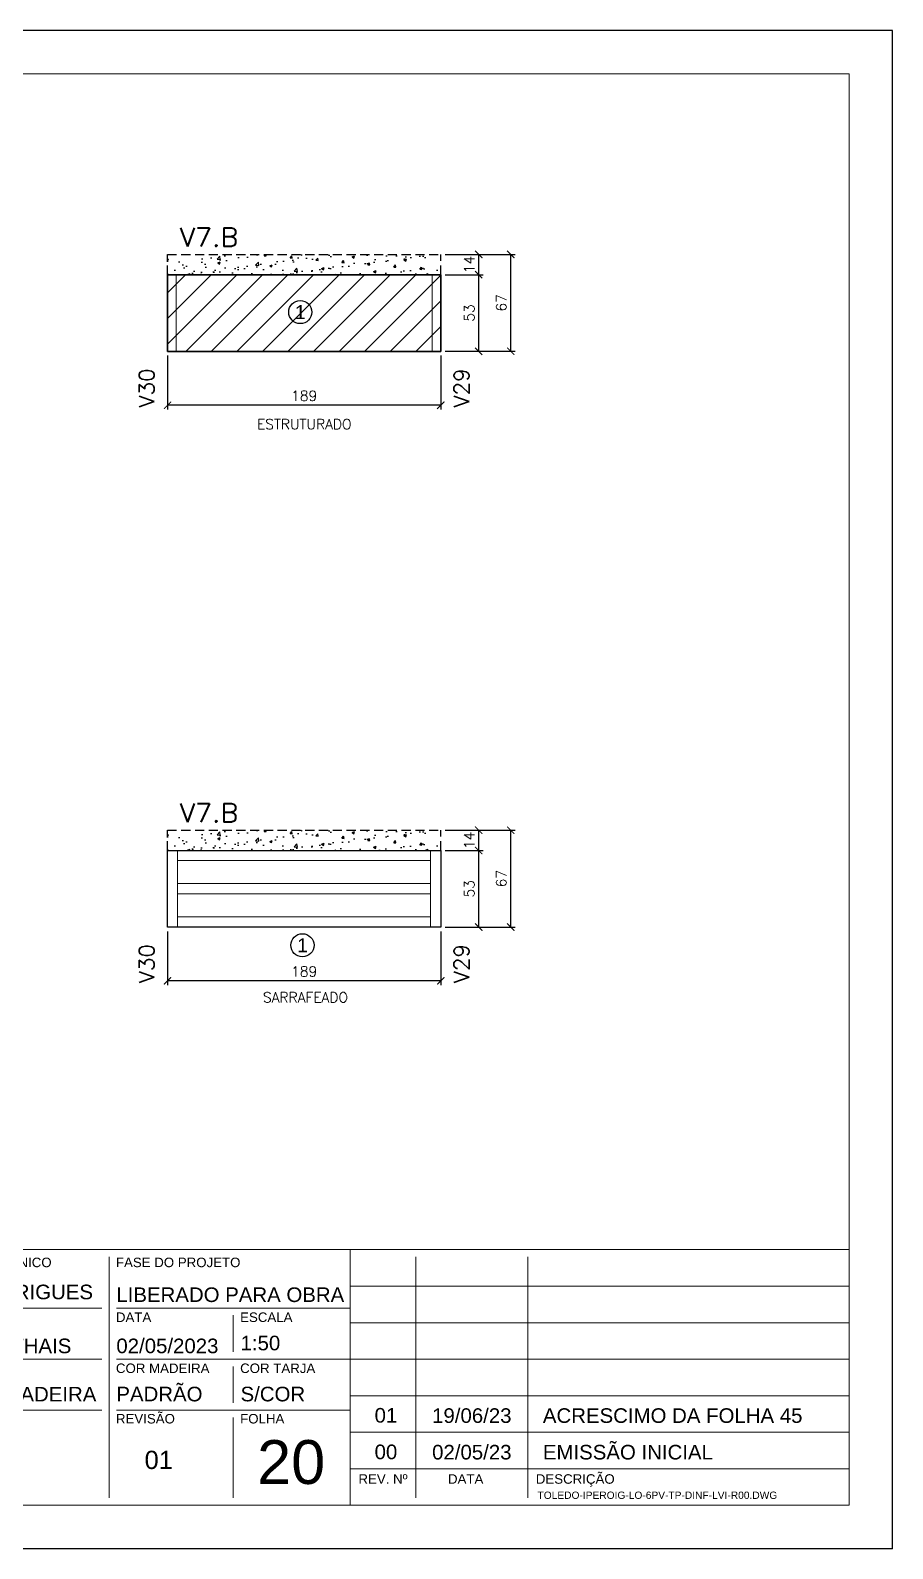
# Model space of a CAD drawing. Extents: x -23436 to 4767, y -4638 to 9755.
# Drawn here: x -19788 to -19191, y 2932 to 3982 of the extents above; entities that cross this region are included whole.
import ezdxf
from ezdxf.enums import TextEntityAlignment as Align

# ---------------------------------------------------------------- set-up
doc = ezdxf.new("R2010")
doc.units = 0
doc.header["$PDMODE"] = 2
doc.header["$PDSIZE"] = 10
doc.linetypes.add('HIDDEN', pattern=[9.525, 6.35, -3.175])
doc.layers.get('0').update_dxf_attribs({"lineweight": 13})
doc.layers.get('Defpoints').update_dxf_attribs({"lineweight": 13})
for name, color, linetype in [('Concreto', 250, 'HIDDEN'), ('Cota', 4, 'Continuous'), ('MB Logo', 255, 'Continuous'), ('Painéis', 200, 'Continuous'), ('Reaproveitamento', 251, 'Continuous'), ('Romaneio', 10, 'Continuous')]:
    doc.layers.add(name, color=color, linetype=linetype)
for name, color, linetype, lineweight in [('FOLHA MB', 7, 'Continuous', 13), ('N° Folha', 5, 'Continuous', 13), ('Sarr 2.2x7', 40, 'Continuous', 9), ('Texto Seção', 7, 'Continuous', 15)]:
    doc.layers.add(name, color=color, linetype=linetype, lineweight=lineweight)
doc.layers.add('Laje_Perimetro', color=7, linetype='Continuous', plot=False)
doc.styles.add('ARIAL', font='arial.ttf', dxfattribs={"oblique": 15, "height": 25})
doc.styles.add('MB_C01', font='arial.ttf', dxfattribs={"height": 1.3})
doc.styles.add('MB_C02', font='arial.ttf', dxfattribs={"height": 2})
doc.styles.add('MB_C03', font='arial.ttf', dxfattribs={"height": 2.5})
doc.styles.add('MB_C04', font='arial.ttf', dxfattribs={"height": 6})
doc.styles.add('MtXpl_Lucida_Sans_Un', font='l_10646.ttf')
doc.styles.add('REGUA-120', font='ROMANS.shx', dxfattribs={"height": 15})
doc.styles.add('ROMANS', font='romans.shx')
doc.dimstyles.new('Cota Paínel', dxfattribs={"dimtxt": 7, "dimasz": 5, "dimexe": 3, "dimexo": 3, "dimgap": 3, "dimtad": 1, "dimdec": 1, "dimzin": 12, "dimdsep": 46, "dimtxsty": 'ROMANS', "dimblk": 'ARCHTICK', "dimcen": 0, "dimclrd": 4, "dimclre": 4, "dimclrt": 1, "dimadec": 1, "dimazin": 3, "dimtfac": 1, "dimtdec": 1, "dimtmove": 0, "dimatfit": 3, "dimldrblk": 'OBLIQUE', "dimfxl": 1, "dimtolj": 1, "dimtzin": 12, "dimarcsym": 0})

# ---------------------------------------------------------------- blocks, each defined once
blk = doc.blocks.new('MB-NOVO')
at = {"layer": 'MB Logo', "linetype": 'Continuous'}
h = blk.add_hatch(color=256, dxfattribs=at)
h.dxf.hatch_style = 1
h.set_gradient(color1=(242, 132, 69), color2=(247, 180, 141), rotation=90, tint=1)
h.paths.add_polyline_path([(-18529.6, 10980.8), (-18475.7, 10980.8, 0.706757), (-18468.7, 11008, 0.681802), (-18476.7, 11034.9), (-18529.4, 11034.9, 0.243712), (-18530.2, 11034.5), (-18551.7, 11003.9), (-18573.3, 11034.5, 0.243712), (-18574.1, 11034.9), (-18586.5, 11034.9), (-18586.5, 10980.8), (-18573.9, 10980.8), (-18573.9, 11012.9), (-18551.7, 10981.5), (-18529.6, 11012.9)])
h.paths.add_polyline_path([(-18516.8, 11014.1), (-18516.8, 11022), (-18477.8, 11022, -0.414214), (-18475.8, 11020), (-18475.8, 11016.1, -0.414214), (-18477.8, 11014.1)], flags=16)
h.paths.add_polyline_path([(-18516.8, 11001.4), (-18476.8, 11001.4, -0.414214), (-18474.8, 10999.4), (-18474.8, 10995.5, -0.414214), (-18476.8, 10993.5), (-18516.8, 10993.5)], flags=16)
at = {"layer": 'MB Logo', "true_color": 0x262626}
h = blk.add_hatch(color=250, dxfattribs=at)
h.dxf.hatch_style = 1
h.paths.add_polyline_path([(-18537.3, 11033.3, 0.60809), (-18538.1, 11034.9), (-18565.3, 11034.9, 0.60809), (-18566.1, 11033.3), (-18552.5, 11014, 0.518202), (-18550.9, 11014)])
h = blk.add_hatch(color=250, dxfattribs=at)
h.dxf.hatch_style = 1
h.paths.add_polyline_path([(-18456.2, 11011.3), (-18456.2, 11024.6), (-18434.2, 11024.6), (-18434.2, 11034.9), (-18476.7, 11034.9, -0.681802), (-18468.7, 11008, -0.706757), (-18475.7, 10980.8), (-18456.2, 10980.8), (-18456.2, 11001.4), (-18437.8, 11001.4), (-18437.8, 11011.3)])
h = blk.add_hatch(color=250, dxfattribs=at)
h.dxf.hatch_style = 1
h.paths.add_polyline_path([(-18435.9, 11007.9, 1), (-18381.9, 11007.9, 1)])
edge = h.paths.add_edge_path(flags=16)
edge.add_ellipse((-18409, 11007.7), major_axis=(0, 16.8), ratio=0.916255, start_angle=0, end_angle=360)
h = blk.add_hatch(color=250, dxfattribs=at)
h.dxf.hatch_style = 1
h.paths.add_polyline_path([(-18357, 11034.9), (-18380.2, 11034.9), (-18380.2, 10980.8), (-18367.6, 10980.8), (-18367.6, 11000.7), (-18363.4, 11000.7, -0.195765), (-18360.9, 10998.9), (-18351.8, 10983.2, 0.261385), (-18347.5, 10980.8), (-18336.4, 10980.8), (-18347.5, 10999, 0.082429), (-18349.6, 11001.5), (-18351.9, 11003.4, 0.81838)])
h.paths.add_polyline_path([(-18360.8, 11009), (-18367.6, 11009), (-18367.6, 11025), (-18360.8, 11025, -0.92578)], flags=16)
h = blk.add_hatch(color=250, dxfattribs=at)
h.dxf.hatch_style = 1
h.paths.add_polyline_path([(-18286.6, 11015.9), (-18286.6, 10980.8), (-18275.8, 10980.8), (-18275.8, 11034.9), (-18286.6, 11034.9, 0.216647), (-18289.4, 11032.4), (-18305.5, 10999.8), (-18321.6, 11032.7, 0.199908), (-18324.3, 11034.9), (-18335.2, 11034.9), (-18335.2, 10980.8), (-18324.3, 10980.8), (-18324.3, 11015.9), (-18310.4, 10989.3, 0.279644), (-18306, 10986.6, 0.340986), (-18300.5, 10989.3)])
h = blk.add_hatch(color=250, dxfattribs=at)
h.dxf.hatch_style = 1
h.paths.add_polyline_path([(-18274.4, 10980.8), (-18265, 10980.8, 0.322517), (-18260.2, 10984.3), (-18257.3, 10993), (-18237.2, 10993), (-18234.3, 10984.3, 0.322517), (-18229.5, 10980.8), (-18220.3, 10980.8), (-18241.2, 11034.9), (-18253.4, 11034.9)])
h.paths.add_polyline_path([(-18254.4, 11001.6), (-18247.3, 11023), (-18240.1, 11001.6)], flags=16)
h = blk.add_hatch(color=250, dxfattribs=at)
h.dxf.hatch_style = 1
h.paths.add_polyline_path([(-18206, 11024, -0.247671), (-18196.9, 11024.3), (-18193.5, 11022.5, 0.40799), (-18188.2, 11024.1), (-18185.4, 11029.1, 0.392837), (-18216.2, 11028.7, 0.467779), (-18213.3, 11006.3, 0.077523), (-18201.2, 11002.1, -0.214206), (-18196.1, 10997.9, -0.284295), (-18198.2, 10991.4, -0.26924), (-18208.8, 10991.6), (-18212.2, 10993.6, 0.407727), (-18219, 10992.1), (-18221.8, 10987.7, 0.296878), (-18193.2, 10983.1, 0.272251), (-18184.9, 10995.3), (-18184.6, 10997.9, 0.348906), (-18193.7, 11011.2), (-18200.4, 11013.5, -0.045018), (-18205.8, 11015.7, -0.618284)])
at = {"layer": 'MB Logo', "linetype": 'Continuous'}
blk.add_line((-18586.5, 10945.9), (-18184.8, 10945.9), dxfattribs=at)
at = {"layer": 'MB Logo', "color": 23, "linetype": 'Continuous', "true_color": 0xf28445}
for points in [[(-18573.3, 11034.5, 0.243712), (-18574.1, 11034.9), (-18586.5, 11034.9), (-18586.5, 10980.8), (-18573.9, 10980.8), (-18573.9, 11012.9), (-18551.7, 10981.5), (-18529.6, 11012.9), (-18529.6, 10980.8), (-18475.7, 10980.8, 0.706757), (-18468.7, 11008, 0.681802), (-18476.7, 11034.9), (-18529.4, 11034.9, 0.243712), (-18530.2, 11034.5), (-18551.7, 11003.9)], [(-18516.8, 11022), (-18477.8, 11022, -0.414214), (-18475.8, 11020), (-18475.8, 11016.1, -0.414214), (-18477.8, 11014.1), (-18516.8, 11014.1)], [(-18516.8, 11001.4), (-18476.8, 11001.4, -0.414214), (-18474.8, 10999.4), (-18474.8, 10995.5, -0.414214), (-18476.8, 10993.5), (-18516.8, 10993.5)]]:
    blk.add_lwpolyline(points, format="xyb", close=True, dxfattribs=at)
at = {"layer": 'MB Logo', "color": 250, "true_color": 0x262626}
for points in [[(-18537.3, 11033.3, 0.60809), (-18538.1, 11034.9), (-18565.3, 11034.9, 0.60809), (-18566.1, 11033.3), (-18552.5, 11014, 0.518202), (-18550.9, 11014)], [(-18437.8, 11011.3), (-18456.2, 11011.3), (-18456.2, 11024.6), (-18434.2, 11024.6), (-18434.2, 11034.9), (-18476.7, 11034.9, -0.681802), (-18468.7, 11008, -0.706757), (-18475.7, 10980.8), (-18456.2, 10980.8), (-18456.2, 11001.4), (-18437.8, 11001.4)], [(-18347.5, 10980.8), (-18336.4, 10980.8), (-18347.5, 10999, 0.082429), (-18349.6, 11001.5), (-18351.9, 11003.4, 0.81838), (-18357, 11034.9), (-18380.2, 11034.9), (-18380.2, 10980.8), (-18367.6, 10980.8), (-18367.6, 11000.7), (-18363.4, 11000.7, -0.209789), (-18360.8, 10998.7), (-18351.8, 10983.2, 0.261385)], [(-18286.6, 11015.9), (-18286.6, 10980.8), (-18275.8, 10980.8), (-18275.8, 11034.9), (-18286.6, 11034.9, 0.216647), (-18289.4, 11032.4), (-18305.5, 10999.8), (-18321.5, 11032.4, 0.216647), (-18324.3, 11034.9), (-18335.2, 11034.9), (-18335.2, 10980.8), (-18324.3, 10980.8), (-18324.3, 11015.9), (-18310.4, 10989.3, 0.279644), (-18306, 10986.6), (-18304.9, 10986.6, 0.279644), (-18300.5, 10989.3)], [(-18265, 10980.8, 0.322517), (-18260.2, 10984.3), (-18257.3, 10993), (-18237.2, 10993), (-18234.3, 10984.3, 0.322517), (-18229.5, 10980.8), (-18220.3, 10980.8), (-18241.2, 11034.9), (-18253.4, 11034.9), (-18274.4, 10980.8)], [(-18206.2, 11015.9, -0.549626), (-18206.4, 11023.8, -0.258723), (-18196.9, 11024.3), (-18193.5, 11022.5, 0.40799), (-18188.2, 11024.1), (-18185.4, 11029.1, 0.392837), (-18216.2, 11028.7, 0.467779), (-18213.3, 11006.3, 0.077523), (-18201.2, 11002.1, -0.203897), (-18196.3, 10998.2), (-18196.1, 10997.8, -0.267611), (-18198, 10991.6), (-18198.5, 10991.3, -0.261145), (-18208.8, 10991.6), (-18212.2, 10993.6, 0.407727), (-18219, 10992.1), (-18221.8, 10987.7, 0.296878), (-18193.2, 10983.1, 0.265963), (-18184.9, 10994.9), (-18184.7, 10997.6, 0.340466), (-18193.1, 11011), (-18200.4, 11013.5, -0.049298)], [(-18367.6, 11009), (-18360.8, 11009, 0.92578), (-18360.8, 11025), (-18367.6, 11025)]]:
    blk.add_lwpolyline(points, format="xyb", close=True, dxfattribs=at)
blk.add_lwpolyline([(-18247.3, 11023), (-18254.4, 11001.6), (-18240.1, 11001.6)], close=True, dxfattribs=at)
at = {"layer": 'MB Logo', "color": 250, "true_color": 0x262626, "style": 'MtXpl_Lucida_Sans_Un'}
for s, height, p in [('F', 8.12, (-18586.8, 10959.8)), ('O', 8.12, (-18567.5, 10959.8)), ('R', 8.12, (-18545.6, 10959.8)), ('M', 8.12, (-18525.4, 10959.8)), ('A', 8.12, (-18502.5, 10959.8)), ('S', 8.12, (-18481.9, 10959.8)), ('P', 8.12, (-18447.3, 10959.8)), ('R', 8.12, (-18427.8, 10959.8)), ('É', 8.12, (-18407.5, 10959.8)), ('-', 8.12, (-18389.6, 10959.8)), ('F', 8.12, (-18371.4, 10959.8)), ('A', 8.12, (-18353.3, 10959.8)), ('B', 8.12, (-18332.1, 10959.8)), ('R', 8.12, (-18312.2, 10959.8)), ('I', 8.12, (-18292.7, 10959.8)), ('C', 8.12, (-18276.6, 10959.8)), ('A', 8.12, (-18256.3, 10959.8)), ('D', 8.12, (-18235.5, 10959.8)), ('A', 8.12, (-18214.6, 10959.8)), ('S', 8.12, (-18193.6, 10959.8)), ('DIREITOS AUTORAIS PROTEGIDOS PELA LEI Nº 9610/98', 8.122, (-18540.4, 10887.8))]:
    blk.add_text(s, height=height, dxfattribs=at).set_placement(p)
at = {"layer": 'MB Logo', "style": 'MtXpl_Lucida_Sans_Un'}
for s, p in [('Rua José Santa Rosa, 1300 - Jd Nova Limeira - Limeira / SP', (-18549.2, 10917.8)), ('(19) 3440-2240 - email:projetos@mbformas.com.br - www.mbformas.com.br', (-18601.5, 10902.8))]:
    blk.add_text(s, height=8.122, dxfattribs=at).set_placement(p)
blk = doc.blocks.new('A$C169d8357')
at = {"layer": 'FOLHA MB', "color": 1}
for p, q in [((1109.8, 356.7), (70, 356.7)), ((445.6, 351.7), (445.6, 185)), ((786.6, 351.7), (786.6, 250.7)), ((943.1, 351.7), (943.1, 185)), ((1109.8, 356.7), (1109.8, 179.9)), ((1455, 356.7), (1109.8, 356.7)), ((1155.3, 185), (1155.3, 351.7)), ((1232.6, 351.7), (1232.6, 185)), ((1455, 331.5), (1109.8, 331.5)), ((938.1, 316.3), (791.6, 316.3)), ((1109.8, 316.3), (948.2, 316.3)), ((1029, 311.3), (1029, 286)), ((1455, 306.2), (1109.8, 306.2)), ((781.5, 301.2), (450.7, 301.2)), ((938.1, 281), (791.6, 281)), ((1109.8, 281), (948.2, 281)), ((1029, 275.9), (1029, 250.7)), ((1455, 281), (1109.8, 281)), ((1455, 255.7), (1109.8, 255.7)), ((938.1, 245.6), (450.7, 245.6)), ((1109.8, 245.6), (948.2, 245.6)), ((1029, 240.6), (1029, 185)), ((1455, 230.4), (1109.8, 230.4)), ((1455, 205.2), (1109.8, 205.2))]:
    blk.add_line(p, q, dxfattribs=at)
for points in [[(0, 1199.9), (0, 149.9), (1485, 149.9), (1485, 1199.9)], [(70, 1169.9), (70, 179.9), (1455, 179.9), (1455, 1169.9)]]:
    blk.add_lwpolyline(points, close=True, dxfattribs=at)
at = {"layer": 'MB Logo', "xscale": 0.8642040370897565, "yscale": 0.8642040370897565, "zscale": 0.8642040370897565}
blk.add_blockref('MB-NOVO', (16148.7, -9204.8), dxfattribs=at)
at = {"layer": 'FOLHA MB', "color": 6}
for s, height, style, p in [('CLIENTE', 6.57, 'MB_C01', (454.3, 346.1)), ('RESPONSÁVEL TÉCNICO', 6.566, 'MB_C01', (791.2, 344.6)), ('FASE DO PROJETO', 6.566, 'MB_C01', (947.8, 344.6)), ('R. HUNGRIA,620-10ºANDAR-SÃO PAULO-SP', 10.102, 'MB_C02', (459.7, 307.8)), ('PROJETISTA', 6.57, 'MB_C01', (791.2, 306.7)), ('DATA', 6.57, 'MB_C01', (947.8, 306.7)), ('ESCALA', 6.57, 'MB_C01', (1033.7, 306.7)), ('EMPREENDIMENTO E LOCAL', 6.566, 'MB_C01', (454.3, 290.6)), ('DISCIPLINA', 6.57, 'MB_C01', (791.2, 271.4)), ('COR MADEIRA', 6.566, 'MB_C01', (947.8, 271.4)), ('COR TARJA', 6.57, 'MB_C01', (1033.7, 271.4)), ('RUA IPEROIG,180-PERDIZES-SÃO PAULO-SP', 10.102, 'MB_C02', (459.7, 252.7)), ('TÍTULO', 6.57, 'MB_C01', (454.3, 235)), ('REVISÃO', 6.57, 'MB_C01', (947.8, 236.5)), ('FOLHA', 6.57, 'MB_C01', (1033.7, 236.5)), ('PROJETO EXECUTIVO DE LATERAIS DE VIGAS', 10.102, 'MB_C02', (459.7, 192.3))]:
    blk.add_text(s, height=height, dxfattribs=dict(at, style=style)).set_placement(p)
at = {"layer": 'FOLHA MB', "color": 5}
for s, height, style, p in [('TOLEDO', 12.63, 'MB_C03', (459.7, 328.8)), ('DANIEL RODRIGUES', 10.102, 'MB_C02', (791.6, 322.4)), ('LIBERADO PARA OBRA', 10.102, 'MB_C02', (948.1, 320.5)), ('STEPHANIE/THAIS', 10.102, 'MB_C02', (791.5, 285.1)), ('02/05/2023', 10.1, 'MB_C02', (948.1, 285.1)), ('1:50', 10.1, 'MB_C02', (1034, 287.1)), ('IPEROIG', 12.63, 'MB_C03', (459.7, 273.3)), ('PADRÃO', 10.1, 'MB_C02', (948.1, 251.8)), ('FORMA DE MADEIRA', 10.102, 'MB_C02', (791.6, 251.7)), ('S/COR', 10.1, 'MB_C02', (1034, 251.8)), ('01', 10.1, 'MB_C02', (1126.7, 237.1)), ('19/06/23', 10.1, 'MB_C02', (1166.5, 236.9)), ('ACRESCIMO DA FOLHA 45', 10.102, 'MB_C02', (1243.1, 236.9)), ('6º PAVIMENTO / TIPO / DUPLEX INFERIOR', 12.628, 'MB_C03', (459.7, 215.3)), ('00', 10.1, 'MB_C02', (1126.7, 211.8)), ('02/05/23', 10.1, 'MB_C02', (1166.5, 211.6)), ('EMISSÃO INICIAL', 10.102, 'MB_C02', (1243.1, 211.6)), ('01', 12.63, 'MB_C03', (967.6, 205))]:
    blk.add_text(s, height=height, dxfattribs=dict(at, style=style)).set_placement(p)
at = {"layer": 'FOLHA MB', "color": 6, "style": 'MB_C01'}
for s, p in [('REV. Nº', (1132.5, 198.1)), ('DATA', (1189.7, 198.1)), ('DESCRIÇÃO', (1265.5, 198.1))]:
    blk.add_text(s, height=6.57, dxfattribs=at).set_placement(p, align=Align.MIDDLE_CENTER)
at = {"layer": 'FOLHA MB', "insert": (1239.4, 189.4), "char_height": 5.051, "width": 210.818, "attachment_point": 1, "style": 'MB_C04'}
blk.add_mtext('TOLEDO-IPEROIG-LO-6PV-TP-DINF-LVI-R00.DWG', dxfattribs=at)
blk = doc.blocks.new('_ArchTick')
at = {"color": 0, "linetype": 'ByBlock', "const_width": 0.15}
blk.add_lwpolyline([(-0.5, -0.5), (0.5, 0.5)], dxfattribs=at)
blk = doc.blocks.new('*D486')
at = {"layer": 'Cota', "color": 4, "lineweight": -2, "transparency": 16777216}
for p, q in [((-19692.9, 3757.3), (-19692.9, 3720)), ((-19503.9, 3757.3), (-19503.9, 3720)), ((-19503.9, 3723), (-19692.9, 3723))]:
    blk.add_line(p, q, dxfattribs=at)
at = {"layer": 'Defpoints', "color": 0, "transparency": 16777216}
for p in [(-19692.9, 3760.3), (-19503.9, 3760.3), (-19692.9, 3723)]:
    blk.add_point(p, dxfattribs=at)
at = {"layer": 'Cota', "color": 4, "lineweight": -2, "transparency": 16777216, "xscale": 5, "yscale": 5, "zscale": 5, "rotation": 180}
blk.add_blockref('_ArchTick', (-19692.9, 3723), dxfattribs=at)
at = {"layer": 'Cota', "color": 4, "lineweight": -2, "transparency": 16777216, "xscale": 5, "yscale": 5, "zscale": 5}
blk.add_blockref('_ArchTick', (-19503.9, 3723), dxfattribs=at)
at = {"layer": 'Cota', "color": 1, "transparency": 16777216, "insert": (-19598.4, 3729.5), "char_height": 7, "attachment_point": 5, "style": 'ROMANS'}
blk.add_mtext('\\A1;189', dxfattribs=at)
blk = doc.blocks.new('_OBLIQUE')
at = {"color": 0, "linetype": 'ByBlock', "lineweight": -2}
for p, q in [((0, 0), (-1, 0)), ((-0.5, -0.5), (0.5, 0.5))]:
    blk.add_line(p, q, dxfattribs=at)
blk = doc.blocks.new('*D487')
at = {"layer": 'Cota', "color": 4, "lineweight": -2, "transparency": 16777216}
for p, q in [((-19500.9, 3813.3), (-19474.7, 3813.3)), ((-19477.7, 3760.3), (-19477.7, 3813.3)), ((-19500.9, 3760.3), (-19474.7, 3760.3))]:
    blk.add_line(p, q, dxfattribs=at)
at = {"layer": 'Defpoints', "color": 0, "transparency": 16777216}
for p in [(-19503.9, 3813.3), (-19477.7, 3813.3), (-19503.9, 3760.3)]:
    blk.add_point(p, dxfattribs=at)
at = {"layer": 'Cota', "color": 4, "lineweight": -2, "transparency": 16777216, "xscale": 5, "yscale": 5, "zscale": 5}
for p, rotation in [((-19477.7, 3813.3), 90), ((-19477.7, 3760.3), 270)]:
    blk.add_blockref('_ArchTick', p, dxfattribs=dict(at, rotation=rotation))
at = {"layer": 'Cota', "color": 1, "transparency": 16777216, "insert": (-19484.2, 3786.8), "char_height": 7, "attachment_point": 5, "rotation": 90, "style": 'ROMANS'}
blk.add_mtext('\\A1;53', dxfattribs=at)
blk = doc.blocks.new('*D488')
at = {"layer": 'Cota', "color": 4, "lineweight": -2, "transparency": 16777216}
for p, q in [((-19500.9, 3827.3), (-19474.7, 3827.3)), ((-19477.7, 3813.3), (-19477.7, 3827.3)), ((-19500.9, 3813.3), (-19474.7, 3813.3))]:
    blk.add_line(p, q, dxfattribs=at)
at = {"layer": 'Defpoints', "color": 0, "transparency": 16777216}
for p in [(-19503.9, 3827.3), (-19477.7, 3827.3), (-19503.9, 3813.3)]:
    blk.add_point(p, dxfattribs=at)
at = {"layer": 'Cota', "color": 4, "lineweight": -2, "transparency": 16777216, "xscale": 5, "yscale": 5, "zscale": 5}
for p, rotation in [((-19477.7, 3827.3), 90), ((-19477.7, 3813.3), 270)]:
    blk.add_blockref('_ArchTick', p, dxfattribs=dict(at, rotation=rotation))
at = {"layer": 'Cota', "color": 1, "transparency": 16777216, "insert": (-19484.2, 3820.3), "char_height": 7, "attachment_point": 5, "rotation": 90, "style": 'ROMANS'}
blk.add_mtext('\\A1;14', dxfattribs=at)
blk = doc.blocks.new('*D489')
at = {"layer": 'Cota', "color": 4, "lineweight": -2, "transparency": 16777216}
for p, q in [((-19500.9, 3827.3), (-19452.5, 3827.3)), ((-19455.5, 3760.3), (-19455.5, 3827.3)), ((-19500.9, 3760.3), (-19452.5, 3760.3))]:
    blk.add_line(p, q, dxfattribs=at)
at = {"layer": 'Defpoints', "color": 0, "transparency": 16777216}
for p in [(-19503.9, 3827.3), (-19455.5, 3827.3), (-19503.9, 3760.3)]:
    blk.add_point(p, dxfattribs=at)
at = {"layer": 'Cota', "color": 4, "lineweight": -2, "transparency": 16777216, "xscale": 5, "yscale": 5, "zscale": 5}
for p, rotation in [((-19455.5, 3827.3), 90), ((-19455.5, 3760.3), 270)]:
    blk.add_blockref('_ArchTick', p, dxfattribs=dict(at, rotation=rotation))
at = {"layer": 'Cota', "color": 1, "transparency": 16777216, "insert": (-19462, 3793.8), "char_height": 7, "attachment_point": 5, "rotation": 90, "style": 'ROMANS'}
blk.add_mtext('\\A1;67', dxfattribs=at)
blk = doc.blocks.new('*D490')
at = {"layer": 'Cota', "color": 4, "lineweight": -2, "transparency": 16777216}
for p, q in [((-19692.9, 3359.1), (-19692.9, 3321.9)), ((-19503.9, 3359.1), (-19503.9, 3321.9)), ((-19503.9, 3324.9), (-19692.9, 3324.9))]:
    blk.add_line(p, q, dxfattribs=at)
at = {"layer": 'Defpoints', "color": 0, "transparency": 16777216}
for p in [(-19692.9, 3362.1), (-19503.9, 3362.1), (-19692.9, 3324.9)]:
    blk.add_point(p, dxfattribs=at)
at = {"layer": 'Cota', "color": 4, "lineweight": -2, "transparency": 16777216, "xscale": 5, "yscale": 5, "zscale": 5, "rotation": 180}
blk.add_blockref('_ArchTick', (-19692.9, 3324.9), dxfattribs=at)
at = {"layer": 'Cota', "color": 4, "lineweight": -2, "transparency": 16777216, "xscale": 5, "yscale": 5, "zscale": 5}
blk.add_blockref('_ArchTick', (-19503.9, 3324.9), dxfattribs=at)
at = {"layer": 'Cota', "color": 1, "transparency": 16777216, "insert": (-19598.4, 3331.4), "char_height": 7, "attachment_point": 5, "style": 'ROMANS'}
blk.add_mtext('\\A1;189', dxfattribs=at)
blk = doc.blocks.new('*D491')
at = {"layer": 'Cota', "color": 4, "lineweight": -2, "transparency": 16777216}
for p, q in [((-19500.9, 3415.1), (-19474.7, 3415.1)), ((-19477.7, 3362.1), (-19477.7, 3415.1)), ((-19500.9, 3362.1), (-19474.7, 3362.1))]:
    blk.add_line(p, q, dxfattribs=at)
at = {"layer": 'Defpoints', "color": 0, "transparency": 16777216}
for p in [(-19503.9, 3415.1), (-19477.7, 3415.1), (-19503.9, 3362.1)]:
    blk.add_point(p, dxfattribs=at)
at = {"layer": 'Cota', "color": 4, "lineweight": -2, "transparency": 16777216, "xscale": 5, "yscale": 5, "zscale": 5}
for p, rotation in [((-19477.7, 3415.1), 90), ((-19477.7, 3362.1), 270)]:
    blk.add_blockref('_ArchTick', p, dxfattribs=dict(at, rotation=rotation))
at = {"layer": 'Cota', "color": 1, "transparency": 16777216, "insert": (-19484.2, 3388.6), "char_height": 7, "attachment_point": 5, "rotation": 90, "style": 'ROMANS'}
blk.add_mtext('\\A1;53', dxfattribs=at)
blk = doc.blocks.new('*D492')
at = {"layer": 'Cota', "color": 4, "lineweight": -2, "transparency": 16777216}
for p, q in [((-19500.9, 3429.1), (-19474.7, 3429.1)), ((-19477.7, 3415.1), (-19477.7, 3429.1)), ((-19500.9, 3415.1), (-19474.7, 3415.1))]:
    blk.add_line(p, q, dxfattribs=at)
at = {"layer": 'Defpoints', "color": 0, "transparency": 16777216}
for p in [(-19503.9, 3429.1), (-19477.7, 3429.1), (-19503.9, 3415.1)]:
    blk.add_point(p, dxfattribs=at)
at = {"layer": 'Cota', "color": 4, "lineweight": -2, "transparency": 16777216, "xscale": 5, "yscale": 5, "zscale": 5}
for p, rotation in [((-19477.7, 3429.1), 90), ((-19477.7, 3415.1), 270)]:
    blk.add_blockref('_ArchTick', p, dxfattribs=dict(at, rotation=rotation))
at = {"layer": 'Cota', "color": 1, "transparency": 16777216, "insert": (-19484.2, 3422.1), "char_height": 7, "attachment_point": 5, "rotation": 90, "style": 'ROMANS'}
blk.add_mtext('\\A1;14', dxfattribs=at)
blk = doc.blocks.new('*D493')
at = {"layer": 'Cota', "color": 4, "lineweight": -2, "transparency": 16777216}
for p, q in [((-19500.9, 3429.1), (-19452.5, 3429.1)), ((-19455.5, 3362.1), (-19455.5, 3429.1)), ((-19500.9, 3362.1), (-19452.5, 3362.1))]:
    blk.add_line(p, q, dxfattribs=at)
at = {"layer": 'Defpoints', "color": 0, "transparency": 16777216}
for p in [(-19503.9, 3429.1), (-19455.5, 3429.1), (-19503.9, 3362.1)]:
    blk.add_point(p, dxfattribs=at)
at = {"layer": 'Cota', "color": 4, "lineweight": -2, "transparency": 16777216, "xscale": 5, "yscale": 5, "zscale": 5}
for p, rotation in [((-19455.5, 3429.1), 90), ((-19455.5, 3362.1), 270)]:
    blk.add_blockref('_ArchTick', p, dxfattribs=dict(at, rotation=rotation))
at = {"layer": 'Cota', "color": 1, "transparency": 16777216, "insert": (-19462, 3395.6), "char_height": 7, "attachment_point": 5, "rotation": 90, "style": 'ROMANS'}
blk.add_mtext('\\A1;67', dxfattribs=at)

msp = doc.modelspace()

# ---------------------------------------------------------------- hatches: boundary and pattern name
at = {"layer": 'Concreto'}
h = msp.add_hatch(dxfattribs=at)
h.set_pattern_fill('AR-CONC', color=256, scale=2.5)
h.set_pattern_definition([(50, (-4382.38, -1152), (17.931505, -1.568803), [1.875, -20.625]), (355, (-4382.38, -1152), (-3.468783, 18.804803), [1.5, -16.5]), (100.45144, (-4380.886, -1152.13), (14.462721, 17.236), [1.593505, -17.528553]), (46.1842, (-4382.38, -1147), (26.681033, -4.137982), [2.8125, -30.9375]), (96.63564, (-4380.157, -1147.345), (23.36655, 24.352965), [2.39026, -26.292844]), (351.18416, (-4382.38, -1147), (23.36655, 24.352965), [2.25, -24.75]), (21, (-4379.88, -1148.25), (14.922676, -10.065472), [1.875, -20.625]), (326, (-4379.88, -1148.25), (6.082883, 18.128751), [1.5, -16.5]), (71.45144, (-4378.637, -1149.089), (21.00556, 8.063279), [1.593505, -17.528553]), (37.5, (-4382.3803, -1152), (0.3039964, 8.3223463), [0, -16.3, 0, -16.75, 0, -16.5625]), (7.5, (-4382.38, -1152), (6.5767384, 9.860293), [0, -9.55, 0, -15.925, 0, -6.3125]), (327.5, (-4387.955, -1152), (13.345561, -0.5638718), [0, -6.25, 0, -19.5, 0, -25.875]), (317.5, (-4390.455, -1152), (14.579654, 2.5026246), [0, -8.125, 0, -12.95, 0, -18.375])])
h.paths.add_polyline_path([(-19503.95, 3827.26), (-19692.95, 3827.26), (-19692.95, 3813.26), (-19503.95, 3813.26)])
h = msp.add_hatch(dxfattribs=at)
h.set_pattern_fill('AR-CONC', color=256, scale=2.5)
h.set_pattern_definition([(50, (-4382.38, -1550.115), (17.931505, -1.568803), [1.875, -20.625]), (355, (-4382.38, -1550.115), (-3.468783, 18.804803), [1.5, -16.5]), (100.45144, (-4380.886, -1550.246), (14.462721, 17.236), [1.593505, -17.528553]), (46.1842, (-4382.38, -1545.115), (26.681033, -4.137982), [2.8125, -30.9375]), (96.63564, (-4380.157, -1545.46), (23.36655, 24.352965), [2.39026, -26.292844]), (351.18416, (-4382.38, -1545.115), (23.36655, 24.352965), [2.25, -24.75]), (21, (-4379.88, -1546.365), (14.922676, -10.065472), [1.875, -20.625]), (326, (-4379.88, -1546.365), (6.082883, 18.128751), [1.5, -16.5]), (71.45144, (-4378.637, -1547.204), (21.00556, 8.063279), [1.593505, -17.528553]), (37.5, (-4382.3803, -1550.115), (0.3039964, 8.3223463), [0, -16.3, 0, -16.75, 0, -16.5625]), (7.5, (-4382.38, -1550.115), (6.5767384, 9.860293), [0, -9.55, 0, -15.925, 0, -6.3125]), (327.5, (-4387.955, -1550.115), (13.345561, -0.5638718), [0, -6.25, 0, -19.5, 0, -25.875]), (317.5, (-4390.455, -1550.115), (14.579654, 2.5026246), [0, -8.125, 0, -12.95, 0, -18.375])])
h.paths.add_polyline_path([(-19503.95, 3429.14), (-19692.95, 3429.14), (-19692.95, 3415.14), (-19503.95, 3415.14)])
at = {"layer": 'Reaproveitamento'}
h = msp.add_hatch(dxfattribs=at)
h.set_pattern_fill('ANSI31', color=256, scale=100)
h.set_pattern_definition([(45, (0, 0), (-8.838835, 8.838835), [])])
h.paths.add_polyline_path([(-19692.95, 3760.26), (-19503.95, 3760.26), (-19503.95, 3813.26), (-19692.95, 3813.26)])

# ---------------------------------------------------------------- linework, layer by layer
at = {"layer": 'Concreto'}
for p, q in [((-19692.95, 3827.26), (-19503.95, 3827.26)), ((-19692.95, 3813.26), (-19692.95, 3827.26)), ((-19503.95, 3813.26), (-19503.95, 3827.26)), ((-19692.95, 3429.14), (-19503.95, 3429.14)), ((-19692.95, 3415.14), (-19692.95, 3429.14)), ((-19503.95, 3415.14), (-19503.95, 3429.14))]:
    msp.add_line(p, q, dxfattribs=at)
at = {"layer": 'Laje_Perimetro'}
msp.add_lwpolyline([(-19191.38, 3982.26), (-20676.4, 3982.26), (-20676.4, 2932.26), (-19191.38, 2932.26)], close=True, dxfattribs=at)
at = {"layer": 'Painéis'}
for p, q in [((-19692.95, 3813.26), (-19503.95, 3813.26)), ((-19692.95, 3760.26), (-19692.95, 3813.26)), ((-19503.95, 3813.26), (-19503.95, 3760.26)), ((-19503.95, 3760.26), (-19692.95, 3760.26)), ((-19692.95, 3415.14), (-19503.95, 3415.14)), ((-19692.95, 3362.14), (-19692.95, 3415.14)), ((-19503.95, 3415.14), (-19503.95, 3362.14)), ((-19503.95, 3362.14), (-19692.95, 3362.14))]:
    msp.add_line(p, q, dxfattribs=at)
msp.add_lwpolyline([(-19692.95, 3760.26), (-19503.95, 3760.26), (-19503.95, 3813.26), (-19692.95, 3813.26)], close=True, dxfattribs=at)
at = {"layer": 'Romaneio'}
for centre in [(-19601.06, 3787.43), (-19599.59, 3349.51)]:
    msp.add_circle(centre, 8, dxfattribs=at)
at = {"layer": 'Sarr 2.2x7', "color": 50}
for p, q in [((-19692.95, 3760.26), (-19692.95, 3813.26)), ((-19692.95, 3813.26), (-19689.95, 3813.26)), ((-19686.95, 3813.26), (-19689.95, 3813.26)), ((-19686.95, 3760.26), (-19686.95, 3813.26)), ((-19509.95, 3813.26), (-19506.95, 3813.26)), ((-19509.95, 3813.26), (-19509.95, 3760.26)), ((-19503.95, 3813.26), (-19506.95, 3813.26)), ((-19503.95, 3813.26), (-19503.95, 3760.26)), ((-19692.95, 3760.26), (-19689.95, 3760.26)), ((-19686.95, 3760.26), (-19689.95, 3760.26)), ((-19509.95, 3760.26), (-19506.95, 3760.26)), ((-19503.95, 3760.26), (-19506.95, 3760.26)), ((-19692.95, 3362.14), (-19692.95, 3415.14)), ((-19692.95, 3415.14), (-19689.45, 3415.14)), ((-19685.95, 3415.14), (-19689.45, 3415.14)), ((-19685.95, 3362.14), (-19685.95, 3415.14)), ((-19685.95, 3415.14), (-19685.95, 3411.64)), ((-19685.95, 3415.14), (-19510.95, 3415.14)), ((-19510.95, 3415.14), (-19507.45, 3415.14)), ((-19510.95, 3415.14), (-19510.95, 3362.14)), ((-19510.95, 3415.14), (-19510.95, 3411.64)), ((-19503.95, 3415.14), (-19507.45, 3415.14)), ((-19503.95, 3415.14), (-19503.95, 3362.14)), ((-19685.95, 3408.14), (-19685.95, 3411.64)), ((-19685.95, 3408.14), (-19510.95, 3408.14)), ((-19510.95, 3408.14), (-19510.95, 3411.64)), ((-19685.95, 3392.14), (-19685.95, 3388.64)), ((-19685.95, 3392.14), (-19510.95, 3392.14)), ((-19510.95, 3392.14), (-19510.95, 3388.64)), ((-19685.95, 3385.14), (-19685.95, 3388.64)), ((-19685.95, 3385.14), (-19510.95, 3385.14)), ((-19510.95, 3385.14), (-19510.95, 3388.64)), ((-19692.95, 3362.14), (-19689.45, 3362.14)), ((-19685.95, 3362.14), (-19689.45, 3362.14)), ((-19510.95, 3369.14), (-19685.95, 3369.14)), ((-19685.95, 3369.14), (-19685.95, 3365.64)), ((-19685.95, 3362.14), (-19685.95, 3365.64)), ((-19510.95, 3362.14), (-19685.95, 3362.14)), ((-19510.95, 3369.14), (-19510.95, 3365.64)), ((-19510.95, 3362.14), (-19510.95, 3365.64)), ((-19510.95, 3362.14), (-19507.45, 3362.14)), ((-19503.95, 3362.14), (-19507.45, 3362.14))]:
    msp.add_line(p, q, dxfattribs=at)

# ---------------------------------------------------------------- block references
at = {"layer": 'MB Logo'}
msp.add_blockref('A$C169d8357', (-20676.4, 2782.32), dxfattribs=at)

# ---------------------------------------------------------------- texts
at = {"layer": 'N° Folha', "color": 5, "style": 'MB_C04'}
msp.add_text('20', height=30.306, dxfattribs=at).set_placement((-19630.93, 2977))
at = {"layer": 'Painéis', "color": 1, "char_height": 7, "attachment_point": 5, "style": 'ROMANS'}
for s, insert in [('\\A1;ESTRUTURADO', (-19598.32, 3709.89)), ('\\A1;SARRAFEADO', (-19597.47, 3313.5))]:
    msp.add_mtext(s, dxfattribs=dict(at, insert=insert))
at = {"layer": 'Romaneio', "color": 0, "style": 'ARIAL'}
for p in [(-19601.06, 3787.43), (-19599.59, 3349.51)]:
    msp.add_text('1', height=9.6, dxfattribs=at).set_placement(p, align=Align.MIDDLE_CENTER)
at = {"layer": 'Texto Seção', "style": 'REGUA-120', "width": 1.05}
for p in [(-19684.41, 3832.78), (-19684.41, 3434.66)]:
    msp.add_text('V7.B', height=13, dxfattribs=at).set_placement(p)
for s, p in [('V30', (-19707.27, 3734.93)), ('V29', (-19489.58, 3734.93)), ('V30', (-19707.27, 3336.82)), ('V29', (-19489.58, 3336.82))]:
    msp.add_text(s, height=10.4, rotation=90, dxfattribs=at).set_placement(p, align=Align.MIDDLE_CENTER)

# ---------------------------------------------------------------- dimensions: what is measured, and where the dimension line sits
at = {"layer": 'Cota'}
for base, p1, p2, picture, middle in [((-19477.69, 3827.26), (-19503.95, 3813.26), (-19503.95, 3827.26), '*D488', (-19477.69, 3820.26)), ((-19477.69, 3429.14), (-19503.95, 3415.14), (-19503.95, 3429.14), '*D492', (-19477.69, 3422.14))]:
    dim = msp.add_linear_dim(base=base, p1=p1, p2=p2, angle=90, dimstyle='Cota Paínel', dxfattribs=at)
    dim.commit()
    dim.dimension.update_dxf_attribs({"geometry": picture, "text_midpoint": middle, "dimtype": 160})
for base, p1, p2, picture, middle in [((-19455.54, 3827.26), (-19503.95, 3760.26), (-19503.95, 3827.26), '*D489', (-19462.04, 3793.76)), ((-19477.69, 3813.26), (-19503.95, 3760.26), (-19503.95, 3813.26), '*D487', (-19484.19, 3786.76)), ((-19455.54, 3429.14), (-19503.95, 3362.14), (-19503.95, 3429.14), '*D493', (-19462.04, 3395.64)), ((-19477.69, 3415.14), (-19503.95, 3362.14), (-19503.95, 3415.14), '*D491', (-19484.19, 3388.64))]:
    dim = msp.add_linear_dim(base=base, p1=p1, p2=p2, angle=90, dimstyle='Cota Paínel', dxfattribs=at)
    dim.commit()
    dim.dimension.update_dxf_attribs({"geometry": picture, "text_midpoint": middle})
for base, p1, p2, picture, middle in [((-19692.95, 3723.04), (-19503.95, 3760.26), (-19692.95, 3760.26), '*D486', (-19598.45, 3729.54)), ((-19692.95, 3324.93), (-19503.95, 3362.14), (-19692.95, 3362.14), '*D490', (-19598.45, 3331.43))]:
    dim = msp.add_linear_dim(base=base, p1=p1, p2=p2, dimstyle='Cota Paínel', dxfattribs=at)
    dim.commit()
    dim.dimension.update_dxf_attribs({"geometry": picture, "text_midpoint": middle})

doc.saveas('drawing.dxf')
